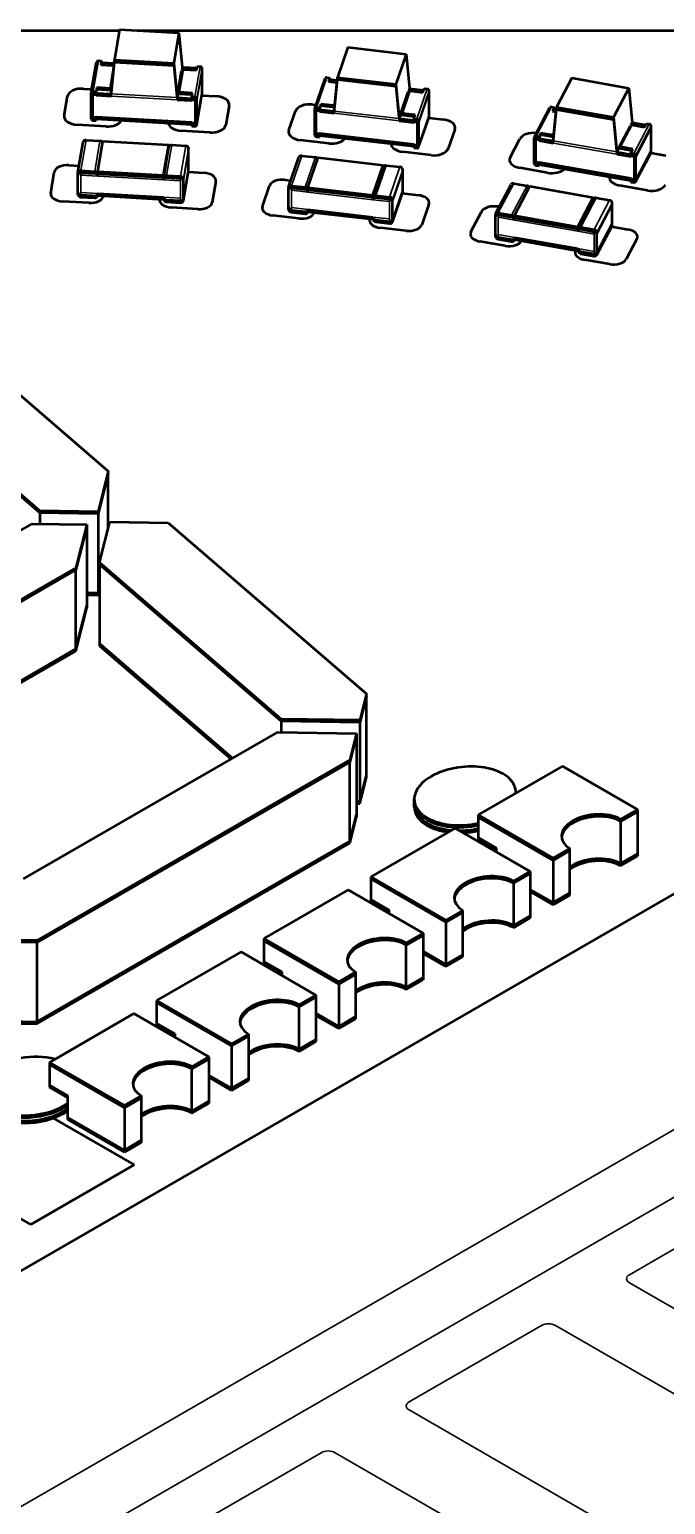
# Model space of a CAD drawing. Header units: inches. Extents: x -24.6 to 49, y -43 to 20.8.
# Drawn here: x -16.378 to -15.245, y 15.449 to 18.077 of the extents above; entities that cross this region are included whole.
import ezdxf

# ---------------------------------------------------------------- set-up
doc = ezdxf.new("R2010")
doc.units = ezdxf.units.IN
doc.header["$MEASUREMENT"] = 0
doc.layers.add('Visible (ANSI)', color=7, linetype='Continuous', lineweight=50)
doc.layers.add('Visible Narrow (ANSI)', color=7, linetype='Continuous', lineweight=35)

msp = doc.modelspace()

# ---------------------------------------------------------------- linework, layer by layer
at = {"layer": 'Visible (ANSI)'}
for p, q in [((-16.5203, 18.0751), (-16.2179, 18.0751)), ((-16.2176, 18.0769), (-16.2268, 18.0226)), ((-16.2176, 18.0769), (-16.1118, 18.0709)), ((-16.1864, 18.0751), (-14.767, 18.0751)), ((-16.1118, 18.0709), (-16.121, 18.0166)), ((-16.1118, 18.0709), (-16.1059, 18.0098)), ((-15.8109, 18.0451), (-15.8294, 17.9916)), ((-15.8109, 18.0451), (-15.7067, 18.0331)), ((-15.7067, 18.0331), (-15.7251, 17.9796)), ((-15.7067, 18.0331), (-15.7009, 17.9717)), ((-16.2679, 17.9646), (-16.2587, 18.0189)), ((-16.2552, 18.0211), (-16.2499, 18.0208)), ((-16.2499, 18.0208), (-16.251, 18.0141)), ((-16.251, 18.0141), (-16.2281, 18.0128)), ((-16.2506, 18.014), (-16.2499, 18.018)), ((-16.2499, 18.018), (-16.2499, 18.0208)), ((-16.2499, 18.018), (-16.2274, 18.0167)), ((-16.2327, 17.9622), (-16.2268, 18.0226)), ((-16.2327, 17.9583), (-16.2268, 18.0187)), ((-16.2268, 18.0226), (-16.121, 18.0166)), ((-16.2268, 18.0187), (-16.121, 18.0127)), ((-16.121, 18.0166), (-16.1152, 17.9555)), ((-16.121, 18.0127), (-16.1152, 17.9516)), ((-16.1059, 18.0098), (-16.1069, 18.0038)), ((-16.1059, 18.0098), (-16.0799, 18.0083)), ((-16.1035, 18.0057), (-16.0806, 18.0044)), ((-16.0806, 18.0044), (-16.0795, 18.0112)), ((-16.0795, 18.0112), (-16.0742, 18.0109)), ((-16.0706, 17.9653), (-16.0706, 18.0078)), ((-16.0706, 17.9615), (-16.0706, 18.0039)), ((-16.114, 17.9627), (-16.107, 18.0034)), ((-15.8698, 17.9362), (-15.8513, 17.9897)), ((-15.848, 17.9915), (-15.8428, 17.9909)), ((-15.8428, 17.9909), (-15.8451, 17.9842)), ((-15.8451, 17.9842), (-15.8302, 17.9825)), ((-15.8441, 17.9841), (-15.8428, 17.988)), ((-15.8428, 17.988), (-15.8428, 17.9909)), ((-15.8428, 17.988), (-15.8298, 17.9865)), ((-15.8352, 17.9315), (-15.8294, 17.9916)), ((-15.8352, 17.9276), (-15.8294, 17.9877)), ((-15.8294, 17.9916), (-15.7251, 17.9796)), ((-15.8294, 17.9877), (-15.7251, 17.9758)), ((-15.7251, 17.9796), (-15.7193, 17.9182)), ((-15.4116, 17.9905), (-15.4391, 17.9382)), ((-15.4116, 17.9905), (-15.3099, 17.9726)), ((-16.3163, 17.9232), (-16.3103, 17.958)), ((-16.2821, 17.9714), (-16.2669, 17.9705)), ((-16.268, 17.9217), (-16.268, 17.9642)), ((-16.268, 17.9179), (-16.268, 17.9603)), ((-16.2644, 17.9669), (-16.2591, 17.9666)), ((-16.2644, 17.963), (-16.2591, 17.9627)), ((-16.258, 17.9733), (-16.2591, 17.9666)), ((-16.2591, 17.9637), (-16.258, 17.9705)), ((-16.2591, 17.9637), (-16.2591, 17.9666)), ((-16.2591, 17.9637), (-16.2327, 17.9622)), ((-16.2591, 17.9598), (-16.2591, 17.9627)), ((-16.2591, 17.9598), (-16.2327, 17.9583)), ((-16.258, 17.9733), (-16.258, 17.9705)), ((-16.2351, 17.972), (-16.258, 17.9733)), ((-16.258, 17.9705), (-16.232, 17.969)), ((-16.114, 17.9623), (-16.1152, 17.9555)), ((-16.1152, 17.9555), (-16.0887, 17.954)), ((-16.1152, 17.9516), (-16.0887, 17.9501)), ((-16.114, 17.9623), (-16.088, 17.9608)), ((-16.0876, 17.9637), (-16.1105, 17.965)), ((-16.0887, 17.9569), (-16.0876, 17.9637)), ((-16.0887, 17.9569), (-16.0834, 17.9566)), ((-16.0887, 17.9569), (-16.0887, 17.954)), ((-16.0887, 17.953), (-16.0834, 17.9527)), ((-16.0887, 17.953), (-16.0887, 17.9501)), ((-16.0799, 17.9068), (-16.0707, 17.9611)), ((-16.0799, 17.911), (-16.0799, 17.9535)), ((-16.071, 17.9594), (-16.0455, 17.958)), ((-15.7251, 17.9758), (-15.7193, 17.9143)), ((-15.7169, 17.9256), (-15.7031, 17.9658)), ((-15.7009, 17.9717), (-15.7027, 17.9664)), ((-15.7009, 17.9717), (-15.6758, 17.9688)), ((-15.6997, 17.9675), (-15.6771, 17.9649)), ((-15.6771, 17.9649), (-15.6748, 17.9716)), ((-15.6748, 17.9716), (-15.6696, 17.971)), ((-15.6661, 17.9253), (-15.6661, 17.9677)), ((-15.6661, 17.9214), (-15.6661, 17.9638)), ((-15.3099, 17.9726), (-15.3373, 17.9204)), ((-15.3099, 17.9726), (-15.3043, 17.9109)), ((-16.0799, 17.9072), (-16.0799, 17.9496)), ((-16.0223, 17.9416), (-16.0283, 17.9069)), ((-15.9158, 17.8972), (-15.904, 17.9315)), ((-15.8736, 17.9432), (-15.8676, 17.9425)), ((-15.8699, 17.8931), (-15.8699, 17.9355)), ((-15.8699, 17.8892), (-15.8699, 17.9316)), ((-15.8664, 17.938), (-15.8612, 17.9374)), ((-15.8664, 17.9341), (-15.8612, 17.9335)), ((-15.8589, 17.9441), (-15.8612, 17.9374)), ((-15.8612, 17.9345), (-15.8589, 17.9412)), ((-15.8612, 17.9345), (-15.8612, 17.9374)), ((-15.8612, 17.9345), (-15.8352, 17.9315)), ((-15.8612, 17.9306), (-15.8612, 17.9335)), ((-15.8612, 17.9306), (-15.8352, 17.9276)), ((-15.8589, 17.9441), (-15.8589, 17.9412)), ((-15.8363, 17.9415), (-15.8589, 17.9441)), ((-15.8589, 17.9412), (-15.8345, 17.9384)), ((-15.6909, 17.9248), (-15.7135, 17.9274)), ((-15.4784, 17.8855), (-15.4509, 17.9377)), ((-15.4478, 17.9389), (-15.4427, 17.938)), ((-15.4427, 17.938), (-15.4462, 17.9315)), ((-15.4462, 17.9315), (-15.4398, 17.9304)), ((-15.4448, 17.9313), (-15.4427, 17.9351)), ((-15.4447, 17.8785), (-15.4391, 17.9382)), ((-15.4447, 17.8746), (-15.4391, 17.9344)), ((-15.4427, 17.9351), (-15.4427, 17.938)), ((-15.4427, 17.9351), (-15.4394, 17.9346)), ((-15.4391, 17.9382), (-15.3373, 17.9204)), ((-15.4391, 17.9344), (-15.3373, 17.9166)), ((-16.2417, 17.904), (-16.2931, 17.9069)), ((-16.2644, 17.9186), (-16.2591, 17.9183)), ((-16.2644, 17.9148), (-16.2591, 17.9145)), ((-16.2591, 17.9212), (-16.0887, 17.9115)), ((-16.2591, 17.9183), (-16.2591, 17.9212)), ((-16.2591, 17.9174), (-16.0887, 17.9077)), ((-16.2591, 17.9145), (-16.2591, 17.9174)), ((-16.2587, 17.9173), (-16.2591, 17.9145)), ((-16.0887, 17.9115), (-16.0887, 17.9086)), ((-16.0887, 17.9086), (-16.0834, 17.9083)), ((-16.0887, 17.9077), (-16.0887, 17.9048)), ((-16.0887, 17.9048), (-16.0834, 17.9045)), ((-15.717, 17.9249), (-15.7193, 17.9182)), ((-15.7193, 17.9182), (-15.6932, 17.9152)), ((-15.7193, 17.9143), (-15.6932, 17.9113)), ((-15.717, 17.9249), (-15.6919, 17.922)), ((-15.6932, 17.9181), (-15.6909, 17.9248)), ((-15.6932, 17.9181), (-15.688, 17.9175)), ((-15.6932, 17.9181), (-15.6932, 17.9152)), ((-15.6932, 17.9142), (-15.688, 17.9136)), ((-15.6932, 17.9142), (-15.6932, 17.9113)), ((-15.6847, 17.8672), (-15.6662, 17.9207)), ((-15.6846, 17.8718), (-15.6846, 17.9142)), ((-15.6846, 17.8679), (-15.6846, 17.9103)), ((-15.6667, 17.9195), (-15.6405, 17.9165)), ((-15.6202, 17.8989), (-15.632, 17.8646)), ((-15.3373, 17.9204), (-15.3317, 17.8587)), ((-15.3373, 17.9166), (-15.3317, 17.8548)), ((-15.328, 17.8663), (-15.3074, 17.9054)), ((-15.3043, 17.9109), (-15.3067, 17.9062)), ((-15.3043, 17.9109), (-15.2802, 17.9067)), ((-15.3043, 17.9067), (-15.2823, 17.9028)), ((-15.2823, 17.9028), (-15.2788, 17.9093)), ((-15.2788, 17.9093), (-15.2738, 17.9084)), ((-15.2704, 17.8625), (-15.2704, 17.905)), ((-15.2704, 17.8587), (-15.2704, 17.9011)), ((-16.2917, 17.822), (-16.2825, 17.8763)), ((-16.2772, 17.8798), (-16.2525, 17.8784)), ((-16.2565, 17.8238), (-16.2473, 17.8781)), ((-16.2473, 17.8781), (-16.1297, 17.8714)), ((-16.0565, 17.8935), (-16.1079, 17.8964)), ((-15.8448, 17.8739), (-15.8955, 17.8797)), ((-15.8664, 17.8898), (-15.8612, 17.8892)), ((-15.8664, 17.8859), (-15.8612, 17.8853)), ((-15.8612, 17.8921), (-15.6932, 17.8728)), ((-15.8612, 17.8892), (-15.8612, 17.8921)), ((-15.8612, 17.8882), (-15.6932, 17.8689)), ((-15.8612, 17.8853), (-15.8612, 17.8882)), ((-15.8603, 17.8881), (-15.8612, 17.8853)), ((-15.6932, 17.8728), (-15.6932, 17.8699)), ((-15.5217, 17.8487), (-15.5042, 17.8821)), ((-15.4786, 17.842), (-15.4786, 17.8844)), ((-15.4786, 17.8381), (-15.4786, 17.8806)), ((-15.4752, 17.8867), (-15.4702, 17.8858)), ((-15.4752, 17.8829), (-15.4702, 17.882)), ((-15.4667, 17.8924), (-15.4702, 17.8858)), ((-15.4702, 17.8829), (-15.4667, 17.8895)), ((-15.4702, 17.8829), (-15.4702, 17.8858)), ((-15.4702, 17.8829), (-15.4447, 17.8785)), ((-15.4702, 17.8791), (-15.4702, 17.882)), ((-15.4702, 17.8791), (-15.4447, 17.8746)), ((-15.4667, 17.8924), (-15.4667, 17.8895)), ((-15.4447, 17.8885), (-15.4667, 17.8924)), ((-15.4667, 17.8895), (-15.4441, 17.8855)), ((-16.139, 17.8171), (-16.1297, 17.8714)), ((-16.139, 17.8132), (-16.1297, 17.8675)), ((-16.1389, 17.8134), (-16.1297, 17.8676)), ((-16.1297, 17.8674), (-16.1297, 17.8714)), ((-16.1297, 17.8674), (-16.1297, 17.8675)), ((-16.1244, 17.8711), (-16.0997, 17.8697)), ((-16.0945, 17.8303), (-16.0945, 17.865)), ((-16.0945, 17.8265), (-16.0945, 17.8612)), ((-15.9165, 17.7959), (-15.898, 17.8494)), ((-15.893, 17.852), (-15.8687, 17.8492)), ((-15.8819, 17.7951), (-15.8635, 17.8486)), ((-15.8635, 17.8486), (-15.7476, 17.8353)), ((-15.6624, 17.8529), (-15.7131, 17.8587)), ((-15.6932, 17.8699), (-15.688, 17.8693)), ((-15.6932, 17.8689), (-15.6932, 17.866)), ((-15.6932, 17.866), (-15.688, 17.8654)), ((-15.3283, 17.8652), (-15.3317, 17.8587)), ((-15.3317, 17.8587), (-15.3063, 17.8542)), ((-15.3317, 17.8548), (-15.3063, 17.8504)), ((-15.3283, 17.8652), (-15.3042, 17.861)), ((-15.3028, 17.8637), (-15.3249, 17.8675)), ((-15.3063, 17.8571), (-15.3028, 17.8637)), ((-15.3063, 17.8571), (-15.3012, 17.8562)), ((-15.3063, 17.8571), (-15.3063, 17.8542)), ((-15.3063, 17.8533), (-15.3012, 17.8524)), ((-15.3063, 17.8533), (-15.3063, 17.8504)), ((-15.298, 17.8054), (-15.2706, 17.8576)), ((-15.2978, 17.8103), (-15.2978, 17.8527)), ((-15.2978, 17.8065), (-15.2978, 17.8489)), ((-15.271, 17.8569), (-15.2445, 17.8522)), ((-16.3403, 17.7855), (-16.3339, 17.8228)), ((-16.3081, 17.8351), (-16.2897, 17.834)), ((-16.2918, 17.7867), (-16.2918, 17.8215)), ((-16.2865, 17.8255), (-16.2618, 17.8241)), ((-16.2865, 17.8216), (-16.2618, 17.8202)), ((-16.2565, 17.8238), (-16.139, 17.8171)), ((-16.2565, 17.8194), (-16.2565, 17.8238)), ((-16.2565, 17.8199), (-16.139, 17.8132)), ((-16.2565, 17.8156), (-16.2565, 17.8199)), ((-16.1038, 17.7716), (-16.0945, 17.8259)), ((-16.095, 17.823), (-16.0671, 17.8214)), ((-15.7661, 17.7818), (-15.7476, 17.8353)), ((-15.7659, 17.7786), (-15.7474, 17.8321)), ((-15.7476, 17.8315), (-15.7476, 17.8353)), ((-15.7424, 17.8347), (-15.7181, 17.8319)), ((-15.7129, 17.7922), (-15.7129, 17.827)), ((-15.7129, 17.7884), (-15.7129, 17.8231)), ((-15.4551, 17.8214), (-15.5045, 17.8301)), ((-15.4752, 17.8385), (-15.4702, 17.8376)), ((-15.4752, 17.8346), (-15.4702, 17.8338)), ((-15.4702, 17.8405), (-15.3063, 17.8118)), ((-15.4702, 17.8376), (-15.4702, 17.8405)), ((-15.4702, 17.8366), (-15.3063, 17.8079)), ((-15.4702, 17.8338), (-15.4702, 17.8366)), ((-15.4688, 17.8364), (-15.4702, 17.8338)), ((-16.2918, 17.7829), (-16.2918, 17.8176)), ((-16.139, 17.8128), (-16.139, 17.8171)), ((-16.139, 17.8089), (-16.139, 17.8132)), ((-16.1337, 17.8168), (-16.109, 17.8154)), ((-16.1337, 17.8129), (-16.109, 17.8115)), ((-16.1037, 17.776), (-16.1037, 17.8108)), ((-16.1037, 17.7722), (-16.1037, 17.8069)), ((-16.0459, 17.8065), (-16.0523, 17.7691)), ((-15.963, 17.7615), (-15.9503, 17.7983)), ((-15.9226, 17.809), (-15.9123, 17.8078)), ((-15.9167, 17.76), (-15.9167, 17.7947)), ((-15.9114, 17.7985), (-15.8871, 17.7957)), ((-15.9114, 17.7946), (-15.8871, 17.7918)), ((-15.8819, 17.7951), (-15.7661, 17.7818)), ((-15.8819, 17.7907), (-15.8819, 17.7951)), ((-15.5475, 17.7485), (-15.5201, 17.8007)), ((-15.5153, 17.8026), (-15.4916, 17.7984)), ((-15.514, 17.7453), (-15.4865, 17.7975)), ((-15.4865, 17.7975), (-15.3735, 17.7777)), ((-15.277, 17.7902), (-15.3265, 17.7989)), ((-15.3063, 17.8118), (-15.3063, 17.8089)), ((-15.3063, 17.8089), (-15.3012, 17.808)), ((-15.3063, 17.8079), (-15.3063, 17.8051)), ((-15.3063, 17.8051), (-15.3012, 17.8042)), ((-16.2721, 17.7679), (-16.3191, 17.7706)), ((-16.2865, 17.7821), (-16.2618, 17.7807)), ((-16.2865, 17.7782), (-16.2618, 17.7768)), ((-16.2566, 17.7803), (-16.2565, 17.7809)), ((-16.2565, 17.7847), (-16.139, 17.778)), ((-16.2565, 17.7809), (-16.139, 17.7742)), ((-16.2462, 17.7803), (-16.2463, 17.7802)), ((-16.1463, 17.7745), (-16.1463, 17.7746)), ((-16.1337, 17.7734), (-16.109, 17.772)), ((-16.1337, 17.7695), (-16.109, 17.7681)), ((-15.9167, 17.7562), (-15.9167, 17.7909)), ((-15.8819, 17.7912), (-15.7661, 17.7779)), ((-15.8819, 17.7869), (-15.8819, 17.7912)), ((-15.7661, 17.7774), (-15.7661, 17.7818)), ((-15.7661, 17.7779), (-15.766, 17.7781)), ((-15.7661, 17.7736), (-15.7661, 17.7779)), ((-15.7608, 17.7812), (-15.7365, 17.7784)), ((-15.7608, 17.7773), (-15.7365, 17.7745)), ((-15.7315, 17.7337), (-15.7131, 17.7872)), ((-15.7313, 17.7387), (-15.7313, 17.7735)), ((-15.7313, 17.7349), (-15.7313, 17.7696)), ((-15.7138, 17.785), (-15.6851, 17.7817)), ((-15.4009, 17.7255), (-15.3735, 17.7777)), ((-15.4005, 17.7228), (-15.3731, 17.775)), ((-15.3735, 17.7742), (-15.3735, 17.7777)), ((-15.3684, 17.7768), (-15.3447, 17.7727)), ((-15.3396, 17.7327), (-15.3396, 17.7675)), ((-16.0781, 17.7569), (-16.1252, 17.7596)), ((-15.8981, 17.7401), (-15.9444, 17.7455)), ((-15.9114, 17.7551), (-15.8871, 17.7523)), ((-15.9114, 17.7512), (-15.8871, 17.7484)), ((-15.8821, 17.751), (-15.8817, 17.7521)), ((-15.8819, 17.756), (-15.7661, 17.7427)), ((-15.8819, 17.7522), (-15.7661, 17.7389)), ((-15.6665, 17.7657), (-15.6792, 17.7289)), ((-15.5916, 17.7162), (-15.5728, 17.7521)), ((-15.5479, 17.7122), (-15.5479, 17.7469)), ((-15.5479, 17.7083), (-15.5479, 17.7431)), ((-15.5433, 17.7612), (-15.541, 17.7608)), ((-15.5428, 17.7504), (-15.519, 17.7462)), ((-15.5428, 17.7465), (-15.519, 17.7424)), ((-15.514, 17.7453), (-15.4009, 17.7255)), ((-15.514, 17.741), (-15.514, 17.7453)), ((-15.514, 17.7415), (-15.4009, 17.7217)), ((-15.514, 17.7371), (-15.514, 17.7415)), ((-15.3396, 17.7289), (-15.3396, 17.7636)), ((-15.7608, 17.7378), (-15.7365, 17.735)), ((-15.7608, 17.7339), (-15.7365, 17.7311)), ((-15.707, 17.7182), (-15.7533, 17.7235)), ((-15.4009, 17.7212), (-15.4009, 17.7255)), ((-15.4009, 17.7217), (-15.4009, 17.7218)), ((-15.4009, 17.7173), (-15.4009, 17.7217)), ((-15.3958, 17.7246), (-15.3721, 17.7205)), ((-15.3958, 17.7208), (-15.3721, 17.7166)), ((-15.3674, 17.6751), (-15.34, 17.7273)), ((-15.367, 17.6805), (-15.367, 17.7153)), ((-15.3408, 17.7258), (-15.3116, 17.7206)), ((-15.5307, 17.6913), (-15.5759, 17.6992)), ((-15.5428, 17.707), (-15.519, 17.7028)), ((-15.5428, 17.7031), (-15.519, 17.699)), ((-15.5143, 17.7008), (-15.5135, 17.7023)), ((-15.514, 17.7063), (-15.4009, 17.6865)), ((-15.514, 17.7024), (-15.4009, 17.6826)), ((-15.367, 17.6767), (-15.367, 17.7114)), ((-15.2958, 17.7036), (-15.3147, 17.6677)), ((-15.3958, 17.6812), (-15.3721, 17.6771)), ((-15.3958, 17.6774), (-15.3721, 17.6732)), ((-15.3442, 17.6586), (-15.3894, 17.6666)), ((-16.6017, 17.6043), (-16.2377, 17.2898)), ((-16.3595, 17.2193), (-16.6803, 17.4961)), ((-16.3595, 17.2154), (-16.6803, 17.4923)), ((-16.2377, 17.2898), (-16.256, 17.2176)), ((-16.2377, 17.2859), (-16.256, 17.2137)), ((-16.2377, 17.1879), (-16.2377, 17.2898)), ((-16.2377, 17.1879), (-16.2377, 17.2859)), ((-16.256, 17.2176), (-16.3595, 17.2193)), ((-16.3595, 17.2193), (-16.3595, 17.196)), ((-16.256, 17.2137), (-16.3595, 17.2154)), ((-16.3595, 17.2154), (-16.3595, 17.196)), ((-16.256, 17.2176), (-16.256, 17.0729)), ((-16.8132, 16.9423), (-16.3735, 17.1962)), ((-16.3735, 17.1962), (-16.276, 17.1946)), ((-16.276, 17.1946), (-16.2954, 17.1179)), ((-16.276, 17.1907), (-16.2954, 17.114)), ((-16.276, 17.1946), (-16.276, 17.0499)), ((-16.276, 17.1907), (-16.276, 17.0461)), ((-16.256, 17.2137), (-16.256, 17.069)), ((-16.2531, 17.1271), (-16.2349, 17.1994)), ((-16.2349, 17.1994), (-16.131, 17.1976)), ((-16.131, 17.1976), (-15.7777, 16.8931)), ((-16.2954, 17.1179), (-16.7351, 16.864)), ((-16.2954, 17.114), (-16.7351, 16.8601)), ((-16.2954, 16.9732), (-16.2954, 17.1179)), ((-16.2954, 16.9693), (-16.2954, 17.114)), ((-15.9295, 16.8482), (-16.2531, 17.1271)), ((-16.2531, 17.1271), (-16.2531, 16.9825)), ((-15.9295, 16.8444), (-16.2531, 17.1233)), ((-16.2531, 17.1233), (-16.2531, 16.9786)), ((-16.256, 17.0729), (-16.2531, 17.0843)), ((-16.276, 17.0732), (-16.256, 17.0729)), ((-16.276, 17.0694), (-16.256, 17.069)), ((-16.256, 17.069), (-16.2531, 17.0805)), ((-16.2954, 16.9732), (-16.276, 17.0499)), ((-16.2954, 16.9693), (-16.276, 17.0461)), ((-16.2531, 16.9825), (-16.0163, 16.7783)), ((-16.659, 16.7632), (-16.2954, 16.9732)), ((-16.6564, 16.7609), (-16.2954, 16.9693)), ((-16.2531, 16.9786), (-16.0189, 16.7768)), ((-15.7777, 16.8931), (-15.7896, 16.8459)), ((-15.7777, 16.8892), (-15.7896, 16.842)), ((-15.7777, 16.7484), (-15.7777, 16.8931)), ((-15.7777, 16.7445), (-15.7777, 16.8892)), ((-15.7896, 16.8459), (-15.9295, 16.8482)), ((-15.9295, 16.8482), (-15.9295, 16.8249)), ((-16.3885, 16.5634), (-15.9354, 16.825)), ((-15.9354, 16.825), (-15.7954, 16.8227)), ((-15.7896, 16.842), (-15.9295, 16.8444)), ((-15.9295, 16.8444), (-15.9295, 16.8249)), ((-15.7954, 16.8227), (-15.8073, 16.7755)), ((-15.7954, 16.8227), (-15.7954, 16.678)), ((-15.7896, 16.8459), (-15.7896, 16.7012)), ((-15.7896, 16.842), (-15.7896, 16.6974)), ((-15.7954, 16.8188), (-15.8073, 16.7716)), ((-15.7954, 16.8188), (-15.7954, 16.6741)), ((-15.8073, 16.7755), (-16.3649, 16.4536)), ((-15.8073, 16.7716), (-16.3649, 16.4497)), ((-15.8073, 16.6308), (-15.8073, 16.7755)), ((-15.8073, 16.627), (-15.8073, 16.7716)), ((-15.7896, 16.7012), (-15.7777, 16.7484)), ((-15.7896, 16.6974), (-15.7777, 16.7445)), ((-15.4285, 16.7641), (-15.5788, 16.6773)), ((-15.4285, 16.7641), (-15.2948, 16.687)), ((-15.5115, 16.7162), (-15.5115, 16.7174)), ((-15.7954, 16.7013), (-15.7896, 16.7012)), ((-15.7954, 16.6975), (-15.7896, 16.6974)), ((-15.6925, 16.6955), (-15.6925, 16.7052)), ((-15.6925, 16.6917), (-15.6925, 16.7013)), ((-15.8073, 16.6308), (-15.7954, 16.678)), ((-15.8073, 16.627), (-15.7954, 16.6741)), ((-15.5788, 16.6773), (-15.4452, 16.6002)), ((-15.5788, 16.6773), (-15.5788, 16.6368)), ((-15.5788, 16.6735), (-15.4452, 16.5963)), ((-15.5788, 16.6735), (-15.5788, 16.633)), ((-15.2948, 16.687), (-15.3249, 16.6696)), ((-15.2948, 16.6831), (-15.3249, 16.6657)), ((-15.3249, 16.6696), (-15.3249, 16.5905)), ((-15.3249, 16.6657), (-15.3249, 16.5867)), ((-15.2948, 16.687), (-15.2948, 16.6079)), ((-15.2948, 16.6831), (-15.2948, 16.604)), ((-15.6194, 16.6539), (-15.7697, 16.5671)), ((-15.6194, 16.6539), (-15.4858, 16.5767)), ((-15.0705, 16.6291), (-17.6846, 15.1199)), ((-16.3649, 16.3089), (-15.8073, 16.6308)), ((-16.3649, 16.3051), (-15.8073, 16.627)), ((-15.5461, 16.6179), (-15.5788, 16.6368)), ((-15.5461, 16.6141), (-15.5788, 16.633)), ((-15.5461, 16.6116), (-15.5461, 16.6179)), ((-15.5461, 16.6116), (-15.5461, 16.6141)), ((-15.4151, 16.6175), (-15.4452, 16.6002)), ((-15.4151, 16.6137), (-15.4452, 16.5963)), ((-15.4151, 16.5384), (-15.4151, 16.6175)), ((-15.4151, 16.5346), (-15.4151, 16.6137)), ((-15.4452, 16.6002), (-15.4452, 16.5211)), ((-15.4452, 16.5963), (-15.4452, 16.5172)), ((-15.3249, 16.5905), (-15.2948, 16.6079)), ((-15.3249, 16.5867), (-15.2948, 16.604)), ((-15.7697, 16.5671), (-15.6361, 16.4899)), ((-15.7697, 16.5671), (-15.7697, 16.5266)), ((-15.7697, 16.5632), (-15.6361, 16.4861)), ((-15.7697, 16.5632), (-15.7697, 16.5227)), ((-15.4858, 16.5767), (-15.5158, 16.5594)), ((-15.4858, 16.5729), (-15.5158, 16.5555)), ((-15.5158, 16.5594), (-15.5158, 16.4803)), ((-15.4858, 16.5767), (-15.4858, 16.4977)), ((-15.4858, 16.5729), (-15.4858, 16.4938)), ((-15.8103, 16.5437), (-15.9606, 16.4569)), ((-15.8103, 16.5437), (-15.6767, 16.4665)), ((-15.5158, 16.5555), (-15.5158, 16.4764)), ((-15.4452, 16.5211), (-15.4858, 16.5445)), ((-15.4452, 16.5172), (-15.4858, 16.5407)), ((-15.4452, 16.5211), (-15.4151, 16.5384)), ((-15.4452, 16.5172), (-15.4151, 16.5346)), ((-15.737, 16.5077), (-15.7697, 16.5266)), ((-15.737, 16.5038), (-15.7697, 16.5227)), ((-15.737, 16.5013), (-15.737, 16.5077)), ((-15.606, 16.5073), (-15.6361, 16.4899)), ((-15.606, 16.4282), (-15.606, 16.5073)), ((-15.737, 16.5013), (-15.737, 16.5038)), ((-15.606, 16.5034), (-15.6361, 16.4861)), ((-15.6361, 16.4899), (-15.6361, 16.4109)), ((-15.6361, 16.4861), (-15.6361, 16.407)), ((-15.606, 16.4244), (-15.606, 16.5034)), ((-15.5158, 16.4803), (-15.4858, 16.4977)), ((-15.5158, 16.4764), (-15.4858, 16.4938)), ((-16.3649, 16.4536), (-16.416, 16.4544)), ((-16.3649, 16.4536), (-16.3649, 16.3089)), ((-15.9606, 16.4569), (-15.827, 16.3797)), ((-15.9606, 16.4569), (-15.9606, 16.4164)), ((-15.6767, 16.4665), (-15.7067, 16.4492)), ((-15.6767, 16.4627), (-15.7067, 16.4453)), ((-15.6767, 16.4665), (-15.6767, 16.3874)), ((-15.6767, 16.4627), (-15.6767, 16.3836)), ((-16.3649, 16.4497), (-16.416, 16.4506)), ((-16.3649, 16.4497), (-16.3649, 16.3051)), ((-16.0012, 16.4334), (-16.1516, 16.3466)), ((-16.0012, 16.4334), (-15.8676, 16.3563)), ((-15.9606, 16.453), (-15.827, 16.3759)), ((-15.9606, 16.453), (-15.9606, 16.4125)), ((-15.7067, 16.3701), (-15.7067, 16.4492)), ((-15.7067, 16.3662), (-15.7067, 16.4453)), ((-15.6361, 16.4109), (-15.6767, 16.4343)), ((-15.6361, 16.407), (-15.6767, 16.4304)), ((-15.6361, 16.4109), (-15.606, 16.4282)), ((-15.9279, 16.3975), (-15.9606, 16.4164)), ((-15.9279, 16.3936), (-15.9606, 16.4125)), ((-15.6361, 16.407), (-15.606, 16.4244)), ((-15.9279, 16.3911), (-15.9279, 16.3975)), ((-15.9279, 16.3911), (-15.9279, 16.3936)), ((-15.7969, 16.3971), (-15.827, 16.3797)), ((-15.7969, 16.3932), (-15.827, 16.3759)), ((-15.827, 16.3797), (-15.827, 16.3006)), ((-15.827, 16.3759), (-15.827, 16.2968)), ((-15.7969, 16.3971), (-15.7969, 16.318)), ((-15.7969, 16.3932), (-15.7969, 16.3141)), ((-15.7067, 16.3701), (-15.6767, 16.3874)), ((-15.7067, 16.3662), (-15.6767, 16.3836)), ((-15.8676, 16.3563), (-15.8977, 16.3389)), ((-15.8676, 16.3524), (-15.8977, 16.3351)), ((-15.8676, 16.3563), (-15.8676, 16.2772)), ((-15.8676, 16.3524), (-15.8676, 16.2733)), ((-16.1921, 16.3232), (-16.3425, 16.2364)), ((-16.1921, 16.3232), (-16.0585, 16.2461)), ((-16.1516, 16.3466), (-16.0179, 16.2695)), ((-16.1516, 16.3466), (-16.1516, 16.3061)), ((-16.1516, 16.3428), (-16.0179, 16.2656)), ((-16.1516, 16.3428), (-16.1516, 16.3023)), ((-15.8977, 16.2598), (-15.8977, 16.3389)), ((-15.8977, 16.256), (-15.8977, 16.3351)), ((-15.827, 16.3006), (-15.8676, 16.3241)), ((-16.416, 16.3098), (-16.3649, 16.3089)), ((-16.416, 16.3059), (-16.3649, 16.3051)), ((-16.1188, 16.2872), (-16.1516, 16.3061)), ((-16.1188, 16.2834), (-16.1516, 16.3023)), ((-15.827, 16.2968), (-15.8676, 16.3202)), ((-15.827, 16.3006), (-15.7969, 16.318)), ((-15.827, 16.2968), (-15.7969, 16.3141)), ((-16.1188, 16.2809), (-16.1188, 16.2872)), ((-16.1188, 16.2809), (-16.1188, 16.2834)), ((-15.9879, 16.2868), (-16.0179, 16.2695)), ((-15.9879, 16.283), (-16.0179, 16.2656)), ((-16.0179, 16.2695), (-16.0179, 16.1904)), ((-15.9879, 16.2868), (-15.9879, 16.2078)), ((-15.9879, 16.283), (-15.9879, 16.2039)), ((-15.8977, 16.2598), (-15.8676, 16.2772)), ((-15.8977, 16.256), (-15.8676, 16.2733)), ((-16.0585, 16.2461), (-16.0886, 16.2287)), ((-16.0585, 16.2461), (-16.0585, 16.167)), ((-16.0179, 16.2656), (-16.0179, 16.1865)), ((-16.3425, 16.2364), (-16.2088, 16.1593)), ((-16.3425, 16.2364), (-16.3425, 16.1959)), ((-16.3425, 16.2326), (-16.2088, 16.1554)), ((-16.3425, 16.2326), (-16.3425, 16.192)), ((-16.0585, 16.2422), (-16.0886, 16.2248)), ((-16.0886, 16.1496), (-16.0886, 16.2287)), ((-16.0886, 16.1458), (-16.0886, 16.2248)), ((-16.0585, 16.2422), (-16.0585, 16.1631)), ((-16.3097, 16.177), (-16.3425, 16.1959)), ((-16.3097, 16.1731), (-16.3425, 16.192)), ((-16.0179, 16.1904), (-16.0585, 16.2138)), ((-16.0179, 16.1865), (-16.0585, 16.21)), ((-16.0179, 16.1904), (-15.9879, 16.2078)), ((-16.0179, 16.1865), (-15.9879, 16.2039)), ((-16.3097, 16.1384), (-16.3097, 16.177)), ((-16.3097, 16.1346), (-16.3097, 16.1731)), ((-16.1788, 16.1766), (-16.2088, 16.1593)), ((-16.1788, 16.1728), (-16.2088, 16.1554)), ((-16.1788, 16.1766), (-16.1788, 16.0975)), ((-16.1788, 16.1728), (-16.1788, 16.0937)), ((-16.0886, 16.1496), (-16.0585, 16.167)), ((-16.2088, 16.0802), (-16.3097, 16.1384)), ((-16.2088, 16.1593), (-16.2088, 16.0802)), ((-16.2088, 16.1554), (-16.2088, 16.0763)), ((-16.0886, 16.1458), (-16.0585, 16.1631)), ((-16.3361, 16.137), (-16.1918, 16.0537)), ((-16.2088, 16.0763), (-16.3097, 16.1346)), ((-16.2088, 16.0802), (-16.1788, 16.0975)), ((-16.2088, 16.0763), (-16.1788, 16.0937)), ((-16.1918, 16.0537), (-16.3755, 15.9476)), ((-16.3755, 15.9476), (-16.4037, 15.9638))]:
    msp.add_line(p, q, dxfattribs=at)
for centre, major_axis, ratio, start_param, end_param in [((-16.2552, 18.0183), (-0.00349, 0.0006), 0.812565, 4.850128, 6.283185), ((-16.2281, 18.0099), (0.00349, -0.0006), 0.812565, 1.611731, 1.708536), ((-16.1035, 18.0028), (-0.00349, 0.0006), 0.812565, 4.850128, 6.283185), ((-16.0742, 18.008), (0.00349, -0.0006), 0.812565, 0.137739, 1.708536), ((-15.848, 17.9886), (-0.00335, 0.00115), 0.800808, 4.981591, 6.283185), ((-16.2846, 17.9566), (-0.0258, 0), 0.57735, 4.614201, 6.185026), ((-16.2644, 17.964), (-0.00349, 0.0006), 0.812565, 4.850128, 6.420925), ((-16.2644, 17.9601), (-0.00349, 0.0006), 0.812565, 4.850128, 6.420925), ((-16.2351, 17.9691), (0.00349, -0.0006), 0.812565, 0.599973, 1.708536), ((-16.1105, 17.9621), (-0.00349, 0.0006), 0.812565, 4.850128, 6.420925), ((-16.0834, 17.9537), (0.00349, -0.0006), 0.812565, 0.137739, 1.708536), ((-16.0834, 17.9498), (0.00349, -0.0006), 0.812565, 0.137739, 1.708536), ((-16.0742, 17.9617), (0.00349, -0.0006), 0.812565, 0, 0.137739), ((-16.0481, 17.9431), (0.0258, 0), 0.57735, 6.185001, 7.75582), ((-15.6997, 17.9646), (-0.00335, 0.00115), 0.800808, 4.981591, 6.283185), ((-15.6696, 17.9681), (0.00335, -0.00115), 0.800808, 0.269202, 1.839998), ((-15.8787, 17.9286), (-0.0258, 0), 0.57735, 4.516037, 6.086838), ((-15.8664, 17.9351), (-0.00335, 0.00115), 0.800808, 4.981591, 6.552387), ((-15.8664, 17.9312), (-0.00335, 0.00115), 0.800808, 4.981591, 6.552387), ((-15.8363, 17.9386), (0.00335, -0.00115), 0.800808, 1.206868, 1.839998), ((-15.7135, 17.9245), (-0.00335, 0.00115), 0.800808, 4.981591, 6.552387), ((-15.4478, 17.936), (-0.00314, 0.00165), 0.781339, 5.101935, 6.283185), ((-16.2905, 17.9218), (-0.0258, 0), 0.57735, 6.185001, 7.75582), ((-16.2644, 17.9215), (-0.00349, 0.0006), 0.812565, 0.137739, 1.708536), ((-16.2644, 17.9177), (-0.00349, 0.0006), 0.812565, 0.137739, 1.708536), ((-16.2391, 17.9189), (0.0258, 0), 0.57735, 4.614201, 6.009519), ((-16.1054, 17.9112), (-0.0258, 0), 0.57735, 0.077322, 1.472635), ((-16.0834, 17.9112), (0.00349, -0.0006), 0.812565, 4.850128, 6.420925), ((-16.0834, 17.9074), (0.00349, -0.0006), 0.812565, 4.850128, 6.420925), ((-16.054, 17.9083), (0.0258, 0), 0.57735, 4.614201, 6.185026), ((-15.688, 17.9146), (0.00335, -0.00115), 0.800808, 0.269202, 1.839998), ((-15.688, 17.9107), (0.00335, -0.00115), 0.800808, 0.269202, 1.839998), ((-15.6696, 17.9218), (0.00335, -0.00115), 0.800808, 0, 0.269202), ((-15.6455, 17.9018), (0.0258, 0), 0.57735, 6.086834, 7.657634), ((-15.3043, 17.9038), (-0.00314, 0.00165), 0.781339, 5.101935, 6.283185), ((-15.2738, 17.9055), (0.00314, -0.00165), 0.781339, 0.389546, 1.960343), ((-16.2772, 17.8754), (-0.00524, 0.00089), 0.812565, 4.850128, 6.283185), ((-16.2525, 17.874), (-0.00524, 0.00089), 0.812565, 3.690252, 4.850128), ((-15.8905, 17.8943), (-0.0258, 0), 0.57735, 6.086834, 7.657634), ((-15.8664, 17.8927), (-0.00335, 0.00115), 0.800808, 0.269202, 1.839998), ((-15.8664, 17.8888), (-0.00335, 0.00115), 0.800808, 0.269202, 1.839998), ((-15.8398, 17.8885), (0.0258, 0), 0.57735, 4.516037, 5.904241), ((-15.708, 17.8734), (-0.0258, 0), 0.57735, 6.269436, 7.657634), ((-15.4794, 17.8778), (-0.0258, 0), 0.57735, 4.527894, 5.988665), ((-15.4752, 17.8838), (-0.00314, 0.00165), 0.781339, 5.101935, 6.672731), ((-15.4752, 17.88), (-0.00314, 0.00165), 0.781339, 5.101935, 6.672731), ((-15.4447, 17.8856), (0.00314, -0.00165), 0.781339, 1.696344, 1.960343), ((-16.1244, 17.8668), (-0.00524, 0.00089), 0.812565, 4.850128, 6.283185), ((-16.0997, 17.8653), (0.00524, -0.00089), 0.812565, 0.137739, 1.708536), ((-15.893, 17.8476), (-0.00503, 0.00173), 0.800808, 4.981591, 6.283185), ((-15.8687, 17.8448), (-0.00503, 0.00173), 0.800808, 3.939759, 4.981591), ((-15.688, 17.8722), (0.00335, -0.00115), 0.800808, 4.981591, 6.552387), ((-15.688, 17.8683), (0.00335, -0.00115), 0.800808, 4.981591, 6.552387), ((-15.6574, 17.8675), (0.0258, 0), 0.57735, 4.516037, 6.086838), ((-15.497, 17.8444), (-0.0258, 0), 0.57735, 5.988647, 7.559466), ((-15.3249, 17.8646), (-0.00314, 0.00165), 0.781339, 5.101935, 6.672731), ((-15.3012, 17.8533), (0.00314, -0.00165), 0.781339, 0.389546, 1.960343), ((-15.3012, 17.8495), (0.00314, -0.00165), 0.781339, 0.389546, 1.960343), ((-15.2738, 17.8593), (0.00314, -0.00165), 0.781339, 0, 0.389546), ((-16.3104, 17.8215), (-0.0236, 0), 0.57735, 4.614214, 6.185013), ((-16.2865, 17.8212), (-0.00524, 0.00089), 0.812565, 4.850128, 6.420925), ((-16.2865, 17.8173), (-0.00524, 0.00089), 0.812565, 4.850128, 6.420925), ((-16.2618, 17.8197), (0.00524, -0.00089), 0.812565, 0.137739, 1.708536), ((-16.2618, 17.8159), (0.00524, -0.00089), 0.812565, 0.137739, 1.708536), ((-16.0997, 17.8268), (0.00524, -0.00089), 0.812565, 0, 0.137739), ((-16.0695, 17.8078), (0.0236, 0), 0.57735, 6.185017, 7.755797), ((-15.7424, 17.8303), (-0.00503, 0.00173), 0.800808, 4.981591, 6.283185), ((-15.7181, 17.8276), (0.00503, -0.00173), 0.800808, 0.269202, 1.839998), ((-15.4752, 17.8414), (-0.00314, 0.00165), 0.781339, 0.389546, 1.960343), ((-15.4752, 17.8375), (-0.00314, 0.00165), 0.781339, 0.389546, 1.960343), ((-15.4476, 17.8357), (-0.0258, 0), 0.57735, 1.27627, 2.652702), ((-16.1337, 17.8125), (-0.00524, 0.00089), 0.812565, 4.850128, 6.420925), ((-16.1337, 17.8086), (-0.00524, 0.00089), 0.812565, 4.850128, 6.420925), ((-16.109, 17.8111), (0.00524, -0.00089), 0.812565, 0.137739, 1.708536), ((-16.109, 17.8072), (0.00524, -0.00089), 0.812565, 0.137739, 1.708536), ((-15.9272, 17.7956), (-0.0236, 0), 0.57735, 4.516052, 6.086822), ((-15.9114, 17.7941), (-0.00503, 0.00173), 0.800808, 4.981591, 6.552387), ((-15.9114, 17.7903), (-0.00503, 0.00173), 0.800808, 4.981591, 6.552387), ((-15.8871, 17.7913), (0.00503, -0.00173), 0.800808, 0.269202, 1.839998), ((-15.5153, 17.7982), (-0.00471, 0.00247), 0.781339, 5.101935, 6.283185), ((-15.4916, 17.7941), (-0.00471, 0.00247), 0.781339, 4.135627, 5.101935), ((-15.319, 17.8132), (-0.0258, 0), 0.57735, 6.18302, 7.559466), ((-15.3012, 17.8109), (0.00314, -0.00165), 0.781339, 5.101935, 6.672731), ((-15.3012, 17.8071), (0.00314, -0.00165), 0.781339, 5.101935, 6.672731), ((-15.2695, 17.8045), (0.0258, 0), 0.57735, 4.417863, 5.988665), ((-16.3168, 17.7842), (-0.0236, 0), 0.57735, 6.185017, 7.755797), ((-16.2865, 17.7864), (-0.00524, 0.00089), 0.812565, 0.137739, 1.708536), ((-16.2865, 17.7826), (-0.00524, 0.00089), 0.812565, 0.137739, 1.708536), ((-16.2698, 17.7815), (0.0236, 0), 0.57735, 4.614214, 6.185013), ((-16.2618, 17.785), (0.00524, -0.00089), 0.812565, 4.850128, 6.420925), ((-16.2618, 17.7812), (0.00524, -0.00089), 0.812565, 4.850128, 6.420925), ((-16.1228, 17.7732), (-0.0236, 0), 0.57735, 6.185017, 7.755797), ((-16.1337, 17.7777), (-0.00524, 0.00089), 0.812565, 0.137739, 1.708536), ((-16.1337, 17.7739), (-0.00524, 0.00089), 0.812565, 0.137739, 1.708536), ((-16.109, 17.7763), (0.00524, -0.00089), 0.812565, 4.850128, 6.420925), ((-16.109, 17.7725), (0.00524, -0.00089), 0.812565, 4.850128, 6.420925), ((-16.0758, 17.7705), (0.0236, 0), 0.57735, 4.614214, 6.185013), ((-15.8871, 17.7875), (0.00503, -0.00173), 0.800808, 0.269202, 1.839998), ((-15.7608, 17.7768), (-0.00503, 0.00173), 0.800808, 4.981591, 6.552387), ((-15.7608, 17.773), (-0.00503, 0.00173), 0.800808, 4.981591, 6.552387), ((-15.7365, 17.7741), (0.00503, -0.00173), 0.800808, 0.269202, 1.839998), ((-15.7365, 17.7702), (0.00503, -0.00173), 0.800808, 0.269202, 1.839998), ((-15.7181, 17.789), (0.00503, -0.00173), 0.800808, 0, 0.269202), ((-15.6897, 17.7683), (0.0236, 0), 0.57735, 6.086837, 7.65763), ((-15.3684, 17.7725), (-0.00471, 0.00247), 0.781339, 5.101935, 6.283185), ((-15.3447, 17.7683), (0.00471, -0.00247), 0.781339, 0.389546, 1.960343), ((-15.9398, 17.7588), (-0.0236, 0), 0.57735, 6.086837, 7.65763), ((-15.9114, 17.7594), (-0.00503, 0.00173), 0.800808, 0.269202, 1.839998), ((-15.9114, 17.7556), (-0.00503, 0.00173), 0.800808, 0.269202, 1.839998), ((-15.8935, 17.7535), (0.0236, 0), 0.57735, 4.516052, 6.08599), ((-15.8871, 17.7566), (0.00503, -0.00173), 0.800808, 4.981591, 6.552387), ((-15.8871, 17.7528), (0.00503, -0.00173), 0.800808, 4.981591, 6.552387), ((-15.7608, 17.7421), (-0.00503, 0.00173), 0.800808, 0.269202, 1.839998), ((-15.5501, 17.7482), (-0.0236, 0), 0.57735, 4.417871, 5.988653), ((-15.5428, 17.746), (-0.00471, 0.00247), 0.781339, 5.101935, 6.672731), ((-15.5428, 17.7422), (-0.00471, 0.00247), 0.781339, 5.101935, 6.672731), ((-15.519, 17.7419), (0.00471, -0.00247), 0.781339, 0.389546, 1.960343), ((-15.519, 17.738), (0.00471, -0.00247), 0.781339, 0.389546, 1.960343), ((-15.7487, 17.7369), (-0.0236, 0), 0.57735, 6.087669, 7.65763), ((-15.7608, 17.7383), (-0.00503, 0.00173), 0.800808, 0.269202, 1.839998), ((-15.7365, 17.7393), (0.00503, -0.00173), 0.800808, 4.981591, 6.552387), ((-15.7365, 17.7355), (0.00503, -0.00173), 0.800808, 4.981591, 6.552387), ((-15.7024, 17.7316), (0.0236, 0), 0.57735, 4.516052, 6.086822), ((-15.569, 17.7123), (-0.0236, 0), 0.57735, 5.988667, 7.559449), ((-15.3958, 17.7203), (-0.00471, 0.00247), 0.781339, 5.101935, 6.672731), ((-15.3958, 17.7164), (-0.00471, 0.00247), 0.781339, 5.101935, 6.672731), ((-15.3721, 17.7161), (0.00471, -0.00247), 0.781339, 0.389546, 1.960343), ((-15.3721, 17.7123), (0.00471, -0.00247), 0.781339, 0.389546, 1.960343), ((-15.3447, 17.7298), (0.00471, -0.00247), 0.781339, 0, 0.389546), ((-15.3184, 17.7076), (0.0236, 0), 0.57735, 5.988667, 7.559449), ((-15.5428, 17.7113), (-0.00471, 0.00247), 0.781339, 0.389546, 1.960343), ((-15.5428, 17.7075), (-0.00471, 0.00247), 0.781339, 0.389546, 1.960343), ((-15.5238, 17.7044), (0.0236, 0), 0.57735, 4.417871, 5.972646), ((-15.519, 17.7072), (0.00471, -0.00247), 0.781339, 5.101935, 6.672731), ((-15.519, 17.7033), (0.00471, -0.00247), 0.781339, 5.101935, 6.672731), ((-15.3825, 17.6796), (-0.0236, 0), 0.57735, 6.004673, 7.559449), ((-15.3958, 17.6856), (-0.00471, 0.00247), 0.781339, 0.389546, 1.960343), ((-15.3958, 17.6817), (-0.00471, 0.00247), 0.781339, 0.389546, 1.960343), ((-15.3721, 17.6814), (0.00471, -0.00247), 0.781339, 5.101935, 6.672731), ((-15.3721, 17.6776), (0.00471, -0.00247), 0.781339, 5.101935, 6.672731), ((-15.3373, 17.6717), (0.0236, 0), 0.57735, 4.417871, 5.988653), ((-15.602, 16.7113), (-0.0904, -0.0091), 0.569494, 3.811058, 6.952651), ((-15.602, 16.7113), (0.0904, 0.0091), 0.569494, 6.201621, 6.952651), ((-15.602, 16.7075), (-0.0904, -0.0091), 0.569494, 6.226009, 6.952651), ((-15.602, 16.7017), (0.0904, 0.0091), 0.569494, 3.084416, 3.811058), ((-15.602, 16.6978), (0.0904, 0.0091), 0.569494, 3.084416, 3.811058), ((-15.602, 16.7113), (0.0904, 0.0091), 0.569494, 3.811058, 4.914351), ((-15.602, 16.7075), (0.0904, 0.0091), 0.569494, 3.811058, 4.914351), ((-15.37, 16.6436), (0.0602, 0.0061), 0.569494, 0.669466, 3.811058), ((-15.37, 16.6397), (0.0602, 0.0061), 0.569494, 0.669466, 3.028639), ((-15.602, 16.7017), (-0.0904, -0.0091), 0.569494, 0.669466, 1.244054), ((-15.602, 16.6978), (-0.0904, -0.0091), 0.569494, 0.669466, 1.179187), ((-15.602, 16.7017), (-0.0904, -0.0091), 0.569494, 1.406815, 1.772758), ((-15.602, 16.6978), (-0.0904, -0.0091), 0.569494, 1.477569, 1.772758), ((-15.37, 16.5645), (-0.0602, -0.0061), 0.569494, 3.811058, 5.499366), ((-15.37, 16.5606), (-0.0602, -0.0061), 0.569494, 3.811058, 5.499366), ((-15.5609, 16.5333), (0.0602, 0.0061), 0.569494, 0.669466, 3.811058), ((-15.5609, 16.5295), (0.0602, 0.0061), 0.569494, 0.669466, 3.028639), ((-15.5609, 16.4543), (-0.0602, -0.0061), 0.569494, 3.811058, 5.499366), ((-15.5609, 16.4504), (-0.0602, -0.0061), 0.569494, 3.811058, 5.499366), ((-15.7518, 16.4231), (0.0602, 0.0061), 0.569494, 0.669466, 3.811058), ((-15.7518, 16.4193), (0.0602, 0.0061), 0.569494, 0.669466, 3.028639), ((-15.7518, 16.344), (-0.0602, -0.0061), 0.569494, 3.811058, 5.499366), ((-15.7518, 16.3402), (-0.0602, -0.0061), 0.569494, 3.811058, 5.499366), ((-15.9428, 16.3129), (0.0602, 0.0061), 0.569494, 0.669466, 3.811058), ((-15.9428, 16.309), (0.0602, 0.0061), 0.569494, 0.669466, 3.028639), ((-15.9428, 16.2338), (-0.0602, -0.0061), 0.569494, 3.811058, 5.499366), ((-16.3771, 16.194), (-0.0904, -0.0091), 0.569494, 4.139899, 6.952651), ((-15.9428, 16.2299), (-0.0602, -0.0061), 0.569494, 3.811058, 5.499366), ((-16.1337, 16.2027), (0.0602, 0.0061), 0.569494, 0.669466, 3.811058), ((-16.1337, 16.1988), (0.0602, 0.0061), 0.569494, 0.669466, 3.028639), ((-16.3771, 16.194), (0.0904, 0.0091), 0.569494, 3.811058, 5.494395), ((-16.3771, 16.1902), (0.0904, 0.0091), 0.569494, 3.811058, 5.494395), ((-16.3771, 16.1844), (-0.0904, -0.0091), 0.569494, 0.669466, 2.352803), ((-16.3771, 16.1805), (-0.0904, -0.0091), 0.569494, 0.669466, 2.352803), ((-16.1337, 16.1236), (-0.0602, -0.0061), 0.569494, 3.811058, 5.499366), ((-16.1337, 16.1197), (-0.0602, -0.0061), 0.569494, 3.811058, 5.499366)]:
    msp.add_ellipse(centre, major_axis=major_axis, ratio=ratio, start_param=start_param, end_param=end_param, dxfattribs=at)
at = {"layer": 'Visible Narrow (ANSI)'}
for p, q in [((-16.2644, 17.9669), (-16.2552, 18.0211)), ((-16.2351, 17.972), (-16.2281, 18.0128)), ((-16.1105, 17.965), (-16.1035, 18.0057)), ((-16.0834, 17.9566), (-16.0742, 18.0109)), ((-16.0799, 17.9535), (-16.0706, 18.0078)), ((-16.0799, 17.9496), (-16.0706, 18.0039)), ((-15.8664, 17.938), (-15.848, 17.9915)), ((-16.2644, 17.964), (-16.2591, 17.9637)), ((-16.2644, 17.9215), (-16.2644, 17.964)), ((-16.2644, 17.9601), (-16.2591, 17.9598)), ((-16.2644, 17.9177), (-16.2644, 17.9601)), ((-16.1152, 17.9555), (-16.2327, 17.9622)), ((-16.1152, 17.9516), (-16.2327, 17.9583)), ((-16.0887, 17.954), (-16.0834, 17.9537)), ((-16.0834, 17.9112), (-16.0834, 17.9537)), ((-16.0799, 17.911), (-16.0706, 17.9653)), ((-16.0799, 17.9072), (-16.0706, 17.9615)), ((-15.7135, 17.9274), (-15.6997, 17.9675)), ((-15.688, 17.9175), (-15.6696, 17.971)), ((-15.6846, 17.9142), (-15.6661, 17.9677)), ((-15.6846, 17.9103), (-15.6661, 17.9638)), ((-16.0887, 17.9501), (-16.0834, 17.9498)), ((-16.0834, 17.9074), (-16.0834, 17.9498)), ((-15.8664, 17.9351), (-15.8612, 17.9345)), ((-15.8664, 17.8927), (-15.8664, 17.9351)), ((-15.8664, 17.9312), (-15.8612, 17.9306)), ((-15.8664, 17.8888), (-15.8664, 17.9312)), ((-15.8363, 17.9415), (-15.8334, 17.9501)), ((-15.7193, 17.9182), (-15.8352, 17.9315)), ((-15.7193, 17.9143), (-15.8352, 17.9276)), ((-15.6846, 17.8718), (-15.6661, 17.9253)), ((-15.4752, 17.8867), (-15.4478, 17.9389)), ((-16.2644, 17.9215), (-16.2591, 17.9212)), ((-16.2644, 17.9177), (-16.2591, 17.9174)), ((-16.0887, 17.9115), (-16.0834, 17.9112)), ((-16.0887, 17.9077), (-16.0834, 17.9074)), ((-15.6932, 17.9152), (-15.688, 17.9146)), ((-15.6932, 17.9113), (-15.688, 17.9107)), ((-15.688, 17.8722), (-15.688, 17.9146)), ((-15.688, 17.8683), (-15.688, 17.9107)), ((-15.6846, 17.8679), (-15.6661, 17.9214)), ((-15.3249, 17.8675), (-15.3043, 17.9067)), ((-15.3012, 17.8562), (-15.2738, 17.9084)), ((-15.2978, 17.8527), (-15.2704, 17.905)), ((-15.2978, 17.8489), (-15.2704, 17.9011)), ((-16.2865, 17.8255), (-16.2772, 17.8798)), ((-16.2618, 17.8241), (-16.2525, 17.8784)), ((-15.8664, 17.8927), (-15.8612, 17.8921)), ((-15.8664, 17.8888), (-15.8612, 17.8882)), ((-15.6932, 17.8728), (-15.688, 17.8722)), ((-15.4752, 17.8838), (-15.4702, 17.8829)), ((-15.4752, 17.8414), (-15.4752, 17.8838)), ((-15.4752, 17.88), (-15.4702, 17.8791)), ((-15.4752, 17.8375), (-15.4752, 17.88)), ((-15.4447, 17.8885), (-15.4436, 17.8906)), ((-15.3317, 17.8587), (-15.4447, 17.8785)), ((-15.3317, 17.8548), (-15.4447, 17.8746)), ((-16.1337, 17.8168), (-16.1244, 17.8711)), ((-16.109, 17.8154), (-16.0997, 17.8697)), ((-16.1037, 17.8108), (-16.0945, 17.865)), ((-16.1037, 17.8069), (-16.0945, 17.8612)), ((-15.9114, 17.7985), (-15.893, 17.852)), ((-15.8871, 17.7957), (-15.8687, 17.8492)), ((-15.6932, 17.8689), (-15.688, 17.8683)), ((-15.3063, 17.8542), (-15.3012, 17.8533)), ((-15.3063, 17.8504), (-15.3012, 17.8495)), ((-15.3012, 17.8109), (-15.3012, 17.8533)), ((-15.3012, 17.8071), (-15.3012, 17.8495)), ((-15.2978, 17.8103), (-15.2704, 17.8625)), ((-15.2978, 17.8065), (-15.2704, 17.8587)), ((-16.2865, 17.7864), (-16.2865, 17.8212)), ((-16.2865, 17.8212), (-16.2565, 17.8194)), ((-16.1037, 17.776), (-16.0945, 17.8303)), ((-16.1037, 17.7722), (-16.0945, 17.8265)), ((-15.7608, 17.7812), (-15.7424, 17.8347)), ((-15.7365, 17.7784), (-15.7181, 17.8319)), ((-15.7313, 17.7735), (-15.7129, 17.827)), ((-15.7313, 17.7696), (-15.7129, 17.8231)), ((-15.4752, 17.8414), (-15.4702, 17.8405)), ((-15.4752, 17.8375), (-15.4702, 17.8366)), ((-16.2865, 17.7826), (-16.2865, 17.8173)), ((-16.2865, 17.8173), (-16.2565, 17.8156)), ((-16.2565, 17.8194), (-16.139, 17.8128)), ((-16.2565, 17.8156), (-16.139, 17.8089)), ((-16.139, 17.8128), (-16.109, 17.8111)), ((-16.139, 17.8089), (-16.109, 17.8072)), ((-16.109, 17.7763), (-16.109, 17.8111)), ((-16.109, 17.7725), (-16.109, 17.8072)), ((-15.9114, 17.7594), (-15.9114, 17.7941)), ((-15.9114, 17.7941), (-15.8819, 17.7907)), ((-15.5428, 17.7504), (-15.5153, 17.8026)), ((-15.519, 17.7462), (-15.4916, 17.7984)), ((-15.3063, 17.8118), (-15.3012, 17.8109)), ((-15.3063, 17.8079), (-15.3012, 17.8071)), ((-16.2865, 17.7864), (-16.2565, 17.7847)), ((-16.2865, 17.7826), (-16.2565, 17.7809)), ((-16.139, 17.778), (-16.109, 17.7763)), ((-16.139, 17.7742), (-16.109, 17.7725)), ((-15.9114, 17.7556), (-15.9114, 17.7903)), ((-15.9114, 17.7903), (-15.8819, 17.7869)), ((-15.8819, 17.7907), (-15.7661, 17.7774)), ((-15.8819, 17.7869), (-15.7661, 17.7736)), ((-15.7661, 17.7774), (-15.7365, 17.7741)), ((-15.7661, 17.7736), (-15.7365, 17.7702)), ((-15.7365, 17.7393), (-15.7365, 17.7741)), ((-15.7365, 17.7355), (-15.7365, 17.7702)), ((-15.7313, 17.7387), (-15.7129, 17.7922)), ((-15.7313, 17.7349), (-15.7129, 17.7884)), ((-15.3958, 17.7246), (-15.3684, 17.7768)), ((-15.3721, 17.7205), (-15.3447, 17.7727)), ((-15.367, 17.7153), (-15.3396, 17.7675)), ((-15.9114, 17.7594), (-15.8819, 17.756)), ((-15.9114, 17.7556), (-15.8819, 17.7522)), ((-15.7661, 17.7427), (-15.7365, 17.7393)), ((-15.5428, 17.7113), (-15.5428, 17.746)), ((-15.5428, 17.746), (-15.514, 17.741)), ((-15.5428, 17.7075), (-15.5428, 17.7422)), ((-15.5428, 17.7422), (-15.514, 17.7371)), ((-15.367, 17.7114), (-15.3396, 17.7636)), ((-15.7661, 17.7389), (-15.7365, 17.7355)), ((-15.514, 17.741), (-15.4009, 17.7212)), ((-15.514, 17.7371), (-15.4009, 17.7173)), ((-15.4009, 17.7212), (-15.3721, 17.7161)), ((-15.4009, 17.7173), (-15.3721, 17.7123)), ((-15.3721, 17.6814), (-15.3721, 17.7161)), ((-15.367, 17.6805), (-15.3396, 17.7327)), ((-15.367, 17.6767), (-15.3396, 17.7289)), ((-15.5428, 17.7113), (-15.514, 17.7063)), ((-15.5428, 17.7075), (-15.514, 17.7024)), ((-15.3721, 17.6776), (-15.3721, 17.7123)), ((-15.4009, 17.6865), (-15.3721, 17.6814)), ((-15.4009, 17.6826), (-15.3721, 17.6776)), ((-15.6696, 16.6626), (-15.6696, 16.6723)), ((-15.6696, 16.6588), (-15.6696, 16.6684)), ((-15.0255, 16.2348), (-16.9077, 15.1481)), ((-16.7198, 15.136), (-15.0046, 16.1263)), ((-15.0734, 15.9941), (-15.3091, 15.8581)), ((-15.3091, 15.8436), (-14.7607, 15.527)), ((-15.4659, 15.7675), (-15.7017, 15.6314)), ((-14.8925, 15.4509), (-15.4409, 15.7675)), ((-15.7017, 15.617), (-15.1533, 15.3004)), ((-15.8585, 15.5409), (-16.0942, 15.4048)), ((-15.285, 15.2243), (-15.8334, 15.5409))]:
    msp.add_line(p, q, dxfattribs=at)
for centre, start_param, end_param in [((-15.2966, 15.8508), 5.497787, 7.068583), ((-15.4534, 15.7603), 3.926991, 5.497787), ((-15.6891, 15.6242), 5.497787, 7.068583), ((-15.8459, 15.5337), 3.926991, 5.497787)]:
    msp.add_ellipse(centre, major_axis=(-0.0177, 0), ratio=0.57735, start_param=start_param, end_param=end_param, dxfattribs=at)

doc.saveas('drawing.dxf')
